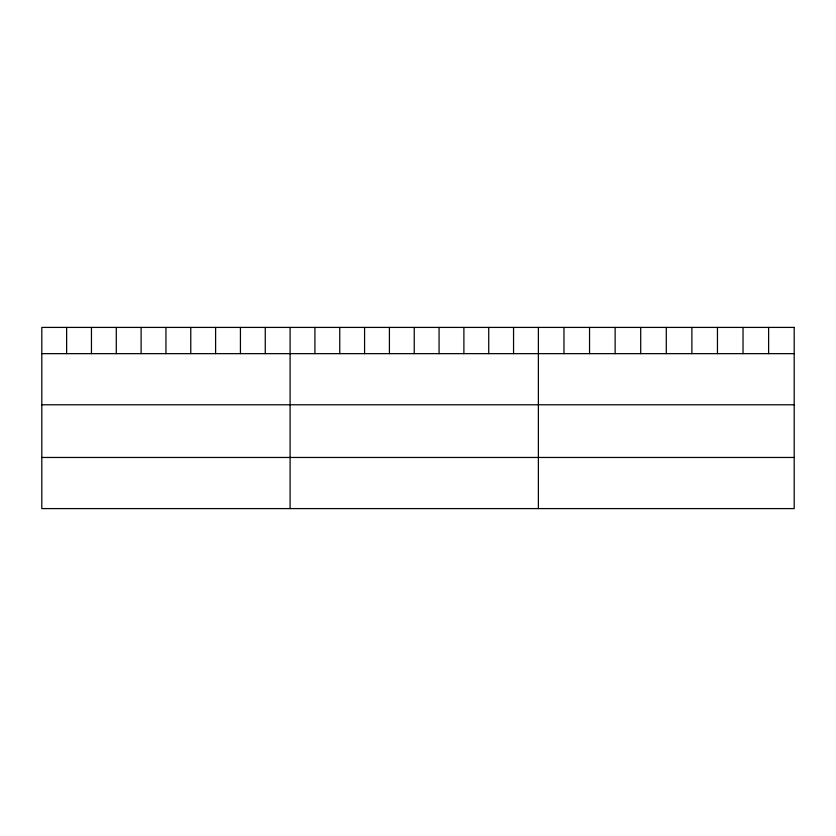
<?xml version="1.0" encoding="UTF-8"?>
<svg xmlns="http://www.w3.org/2000/svg" width="836" height="836" viewBox="0 0 836 836"><rect width="100%" height="100%" fill="white"/><g stroke="black" fill="none" stroke-linecap="round" stroke-linejoin="round"><path stroke-width="1.25" d="M41.8 353.649L794.2 353.649M41.8 404.781L794.2 404.781M41.8 457.459L794.2 457.459M768.618 327.409L768.618 353.649M743.037 327.409L743.037 353.649M717.455 327.409L717.455 353.649M691.874 327.409L691.874 353.649M666.292 327.409L666.292 353.649M640.71 327.409L640.71 353.649M615.129 327.409L615.129 353.649M589.547 327.409L589.547 353.649M563.966 327.409L563.966 353.649M538.384 327.409L538.384 508.591M513.555 327.409L513.555 353.649M488.726 327.409L488.726 353.649M463.896 327.409L463.896 353.649M439.067 327.409L439.067 353.649M414.238 327.409L414.238 353.649M389.409 327.409L389.409 353.649M364.58 327.409L364.58 353.649M339.75 327.409L339.75 353.649M314.921 327.409L314.921 353.649M290.092 327.409L290.092 508.591M265.263 327.409L265.263 353.649M240.434 327.409L240.434 353.649M215.604 327.409L215.604 353.649M190.775 327.409L190.775 353.649M165.946 327.409L165.946 353.649M141.117 327.409L141.117 353.649M116.288 327.409L116.288 353.649M91.458 327.409L91.458 353.649M66.629 327.409L66.629 353.649M794.2 327.409L41.8 327.409L41.8 508.591L794.2 508.591L794.2 327.409"/></g></svg>
